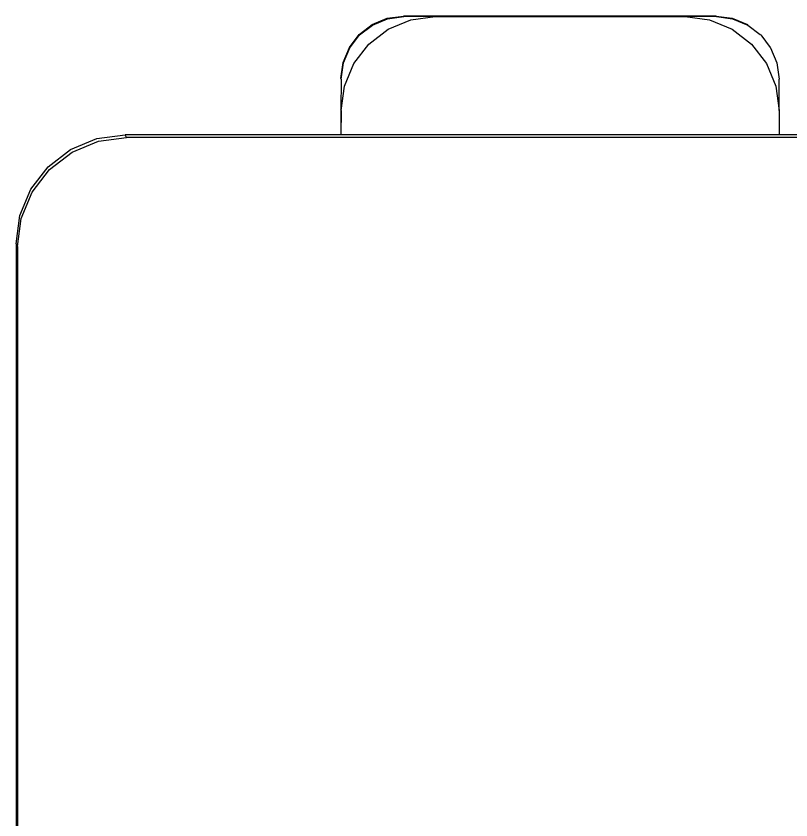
# Model space of a CAD drawing. Header units: metres. Extents: x -4.2 to 4.2, y -5.7 to 5.7.
# Drawn here: x 0.2853 to 0.3809, y -0.6252 to -0.526 of the extents above; entities that cross this region are included whole.
import ezdxf

# ---------------------------------------------------------------- set-up
doc = ezdxf.new("R2010")
doc.units = ezdxf.units.M

msp = doc.modelspace()

# ---------------------------------------------------------------- linework, layer by layer
for p, q in [((0.329209, -0.527033), (0.331069, -0.526263)), ((0.329253, -0.527104), (0.331113, -0.526334)), ((0.331069, -0.526263), (0.333065, -0.526)), ((0.331113, -0.526334), (0.333109, -0.526071)), ((0.331181, -0.527621), (0.333971, -0.526465)), ((0.333109, -0.526071), (0.333065, -0.526)), ((0.33692, -0.526), (0.333065, -0.526)), ((0.336966, -0.526071), (0.333109, -0.526071)), ((0.333971, -0.526465), (0.336966, -0.526071)), ((0.336966, -0.526071), (0.33692, -0.526)), ((0.367766, -0.526), (0.33692, -0.526)), ((0.336966, -0.526071), (0.367816, -0.526071)), ((0.367816, -0.526071), (0.367766, -0.526)), ((0.371622, -0.526), (0.367766, -0.526)), ((0.367816, -0.526071), (0.37081, -0.526465)), ((0.371672, -0.526071), (0.367816, -0.526071)), ((0.37081, -0.526465), (0.3736, -0.527621)), ((0.371622, -0.526), (0.373618, -0.526263)), ((0.371672, -0.526071), (0.371622, -0.526)), ((0.371672, -0.526071), (0.373668, -0.526334)), ((0.373618, -0.526263), (0.375478, -0.527033)), ((0.373668, -0.526334), (0.375528, -0.527104)), ((0.327612, -0.528258), (0.329209, -0.527033)), ((0.327656, -0.52833), (0.329253, -0.527104)), ((0.375478, -0.527033), (0.375528, -0.527104)), ((0.375528, -0.527104), (0.377075, -0.528258)), ((0.326386, -0.529856), (0.327612, -0.528258)), ((0.32643, -0.529927), (0.327656, -0.52833)), ((0.328785, -0.529459), (0.331181, -0.527621)), ((0.3736, -0.527621), (0.375996, -0.529459)), ((0.377126, -0.52833), (0.377075, -0.528258)), ((0.377126, -0.52833), (0.3783, -0.529856)), ((0.326947, -0.531855), (0.328785, -0.529459)), ((0.375996, -0.529459), (0.377835, -0.531855)), ((0.325616, -0.531715), (0.326386, -0.529856)), ((0.32566, -0.531787), (0.32643, -0.529927)), ((0.378351, -0.529927), (0.3783, -0.529856)), ((0.378351, -0.529927), (0.379122, -0.531787)), ((0.325353, -0.533711), (0.325616, -0.531715)), ((0.325397, -0.533783), (0.32566, -0.531787)), ((0.325791, -0.534645), (0.326947, -0.531855)), ((0.377835, -0.531855), (0.37899, -0.534645)), ((0.379122, -0.531787), (0.379384, -0.533783)), ((0.325397, -0.533783), (0.325353, -0.533711)), ((0.325397, -0.533783), (0.325353, -0.537567)), ((0.379384, -0.53764), (0.379384, -0.533783)), ((0.325397, -0.53764), (0.325791, -0.534645)), ((0.37899, -0.534645), (0.379384, -0.53764)), ((0.325397, -0.53764), (0.325353, -0.537567)), ((0.325397, -0.53764), (0.325353, -0.540644)), ((0.325397, -0.540644), (0.325397, -0.53764)), ((0.379384, -0.53764), (0.379384, -0.540644)), ((0.292003, -0.542447), (0.295248, -0.541103)), ((0.295248, -0.541103), (0.298729, -0.540644)), ((0.295432, -0.54144), (0.298915, -0.540981)), ((0.298915, -0.540981), (0.298729, -0.540644)), ((0.325353, -0.540644), (0.298729, -0.540644)), ((1.380407, -0.540981), (0.298915, -0.540981)), ((0.325397, -0.540644), (0.325353, -0.540644)), ((0.379384, -0.540644), (0.325397, -0.540644)), ((0.385266, -0.540644), (0.379384, -0.540644)), ((0.292185, -0.542784), (0.295432, -0.54144)), ((0.289218, -0.544584), (0.292003, -0.542447)), ((0.289398, -0.544923), (0.292185, -0.542784)), ((0.28708, -0.54737), (0.289218, -0.544584)), ((0.287259, -0.547711), (0.289398, -0.544923)), ((0.285736, -0.550614), (0.28708, -0.54737)), ((0.285914, -0.550957), (0.287259, -0.547711)), ((0.285278, -0.554095), (0.285736, -0.550614)), ((0.285456, -0.554441), (0.285914, -0.550957)), ((0.285456, -0.554441), (0.285278, -0.554095)), ((0.285278, -0.554095), (0.285278, -1.110329)), ((0.285456, -0.554441), (0.285456, -1.111021))]:
    msp.add_line(p, q)

doc.saveas('drawing.dxf')
